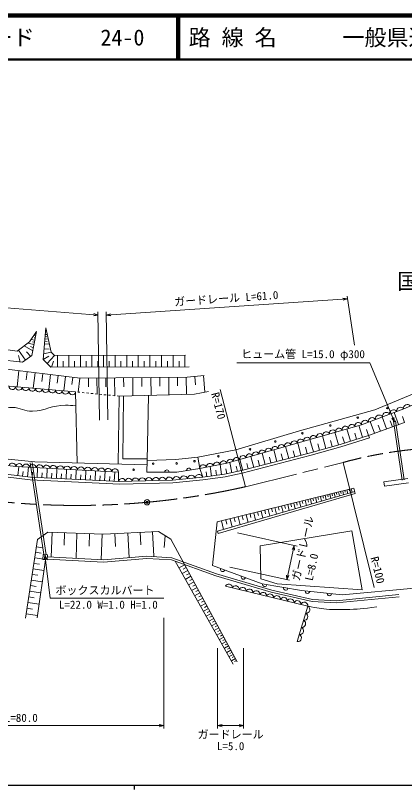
# Model space of a CAD drawing. Units: millimetres, scale not verified. Extents: x 40000 to 680000, y 20000 to 380000.
# Drawn here: x 141028 to 229422, y 204000 to 380000 of the extents above; entities that cross this region are included whole.
import ezdxf
from ezdxf.enums import TextEntityAlignment as Align

# ---------------------------------------------------------------- set-up
doc = ezdxf.new("R2010")
doc.units = ezdxf.units.MM
doc.header["$LTSCALE"] = 1000
doc.header["$PDMODE"] = 32
doc.header["$PDSIZE"] = 500
doc.linetypes.add('CHAIN', pattern=[18.5, 12, -1.5, 3.5, -1.5])
for name, color, linetype, lineweight in [('M-BGD', 7, 'Continuous', 13), ('M-BGD-HTXT', 7, 'Continuous', 13), ('M-BMK', 2, 'CHAIN', 13), ('M-BMK-SRVR', 3, 'Continuous', 13), ('M-STR-HTXT', 7, 'Continuous', 13), ('M-TTL', 2, 'Continuous', 140), ('M-TTL-BAND', 7, 'Continuous', 25), ('M-TTL-LINE', 7, 'Continuous', 50), ('M-TTL-TXT', 7, 'Continuous', 13)]:
    doc.layers.add(name, color=color, linetype=linetype, lineweight=lineweight)
doc.styles.add('ＭＳ ゴシック', font='')
doc.styles.get('ＭＳ ゴシック').set_extended_font_data('MS Gothic')

msp = doc.modelspace()

# ---------------------------------------------------------------- linework, layer by layer
at = {"layer": 'M-BGD'}
for p, q in [((107921, 308353), (141387, 303664)), ((144213, 305790), (145788, 308141)), ((145788, 308141), (144770, 302664)), ((147316, 301802), (147915, 308998)), ((147915, 308998), (149169, 303437)), ((145422, 306174), (144576, 306332)), ((145605, 307157), (145182, 307236)), ((145514, 306666), (145302, 306705)), ((147706, 306490), (148496, 306424)), ((147748, 306988), (148143, 306955)), ((147789, 307486), (148265, 307447)), ((98659, 304532), (155715, 297505)), ((141387, 303664), (144213, 305790)), ((144968, 303729), (143031, 304901)), ((145240, 305191), (143778, 305463)), ((145104, 304460), (144428, 304740)), ((145331, 305683), (144908, 305761)), ((147610, 305338), (148762, 305242)), ((147658, 305914), (148234, 305866)), ((142614, 301138), (114517, 304321)), ((143328, 301643), (141720, 303914)), ((144491, 302467), (143499, 303492)), ((147418, 303031), (149169, 303437)), ((147514, 304185), (148668, 304089)), ((149169, 303437), (149878, 302674)), ((149878, 302674), (179646, 302728)), ((176869, 300077), (176867, 302723)), ((179519, 300079), (179517, 302728)), ((142100, 301196), (141679, 302652)), ((144770, 302664), (142614, 301138)), ((149060, 300057), (147316, 301802)), ((147349, 301769), (148595, 302499)), ((148254, 300863), (149878, 302674)), ((149229, 300057), (149695, 301406)), ((150538, 300058), (150536, 302675)), ((151848, 300059), (151847, 301369)), ((153158, 300060), (153156, 302680)), ((154469, 300061), (154468, 301372)), ((155781, 300062), (155779, 302685)), ((157094, 300063), (157093, 301376)), ((158407, 300064), (158405, 302690)), ((159721, 300065), (159720, 301379)), ((161035, 300066), (161033, 302694)), ((162351, 300067), (162350, 301382)), ((163667, 300067), (163665, 302699)), ((164984, 300068), (164983, 301386)), ((166302, 300069), (166300, 302704)), ((167620, 300070), (167619, 301389)), ((168939, 300071), (168937, 302709)), ((170259, 300072), (170258, 301392)), ((171580, 300073), (171578, 302714)), ((172901, 300074), (172900, 301396)), ((174223, 300075), (174221, 302718)), ((175546, 300076), (175545, 301399)), ((178194, 300078), (178193, 301403)), ((141822, 299216), (141371, 295559)), ((180519, 300080), (149060, 300057)), ((143650, 298991), (143425, 297163)), ((145479, 298766), (145045, 295242)), ((147241, 298549), (147024, 296787)), ((149003, 298332), (148584, 294936)), ((150701, 298123), (150492, 296424)), ((152399, 297913), (151996, 294641)), ((154035, 297712), (153834, 296075)), ((155672, 297510), (155283, 294350)), ((155715, 297505), (180046, 297790)), ((157607, 297527), (157630, 295592)), ((159543, 297550), (159585, 293929)), ((161538, 297573), (161561, 295578)), ((163533, 297597), (163580, 293539)), ((165600, 297621), (165624, 295554)), ((167667, 297645), (167715, 293522)), ((169728, 297669), (169753, 295608)), ((171790, 297693), (171837, 293636)), ((173818, 297717), (173842, 295688)), ((175847, 297741), (175893, 293748)), ((177843, 297764), (177866, 295768)), ((179839, 297787), (179885, 293859)), ((180046, 297790), (183899, 298117)), ((181797, 297938), (181963, 295981)), ((183754, 298105), (184074, 294340)), ((222646, 290334), (236209, 295963)), ((155065, 278221), (154699, 294407)), ((155665, 294312), (155168, 294361)), ((156660, 294215), (156163, 294264)), ((157656, 294118), (157158, 294166)), ((158651, 294020), (158153, 294069)), ((159646, 293923), (159149, 293972)), ((184904, 294491), (181705, 293909)), ((160641, 293826), (160144, 293875)), ((161637, 293729), (161139, 293777)), ((162632, 293631), (162134, 293680)), ((163627, 293534), (163130, 293583)), ((164622, 293437), (164125, 293485)), ((164622, 293437), (164377, 277972)), ((181705, 293909), (164622, 293437)), ((165587, 293463), (165426, 279207)), ((170940, 278792), (171226, 293619)), ((205568, 285564), (222646, 290334)), ((225309, 285981), (224333, 288704)), ((228064, 286969), (227076, 289723)), ((229419, 287454), (228933, 288809)), ((221252, 284527), (229426, 287457)), ((222587, 285005), (221622, 287696)), ((226687, 286475), (226193, 287852)), ((228867, 274352), (226886, 287753)), ((229361, 274425), (227380, 287827)), ((191065, 281257), (205568, 285564)), ((214417, 282365), (213616, 285227)), ((217188, 283233), (216307, 286000)), ((219879, 284090), (219022, 286781)), ((221241, 284523), (220808, 285885)), ((223948, 285493), (223460, 286854)), ((208713, 280770), (207924, 283591)), ((211555, 281565), (210760, 284406)), ((212986, 281965), (212585, 283396)), ((215804, 282792), (215364, 284176)), ((218534, 283661), (218105, 285007)), ((221434, 283955), (221252, 284527)), ((203105, 279295), (202399, 282003)), ((205882, 280019), (205158, 282796)), ((207299, 280388), (206930, 281806)), ((210134, 281167), (209737, 282588)), ((124147, 280749), (145436, 278479)), ((182436, 279591), (191065, 281257)), ((197756, 277901), (197085, 280476)), ((200397, 278589), (199708, 281230)), ((201751, 278942), (201398, 280296)), ((204493, 279657), (204131, 281046)), ((147479, 257407), (144347, 278277)), ((147986, 257397), (144842, 278351)), ((145436, 278479), (170903, 277798)), ((165426, 279207), (170948, 279206)), ((170843, 276159), (170940, 278792)), ((177468, 279034), (170940, 278792)), ((182436, 279591), (177468, 279034)), ((182878, 276999), (182436, 279591)), ((190199, 276037), (189706, 278355)), ((192671, 276576), (192032, 279024)), ((193926, 276903), (193599, 278158)), ((195181, 277230), (194527, 279741)), ((196469, 277566), (196133, 278853)), ((199076, 278245), (198732, 279566)), ((141574, 275384), (141814, 277398)), ((142652, 275255), (142780, 276333)), ((143730, 275127), (143986, 277282)), ((145933, 274966), (146046, 277173)), ((148137, 274853), (148250, 277056)), ((150337, 274740), (150450, 276940)), ((152534, 274627), (152647, 276823)), ((154727, 274514), (154840, 276707)), ((156917, 274402), (157029, 276591)), ((159103, 274289), (159215, 276475)), ((161285, 274177), (161397, 276360)), ((183562, 274998), (182878, 276999)), ((185579, 275276), (185279, 277454)), ((186726, 275435), (186567, 276581)), ((187872, 275593), (187555, 277886)), ((189040, 275791), (188793, 276950)), ((191436, 276300), (191173, 277537)), ((144829, 275023), (144886, 276126)), ((147035, 274909), (147091, 276011)), ((149237, 274796), (149293, 275896)), ((151435, 274683), (151492, 275782)), ((153630, 274570), (153687, 275667)), ((155822, 274458), (155878, 275553)), ((158010, 274345), (158066, 275438)), ((160194, 274233), (160250, 275324)), ((162375, 274121), (162431, 275211)), ((163464, 274065), (163576, 276244)), ((164461, 276197), (164463, 274014)), ((184490, 275126), (184340, 276215)), ((224753, 273935), (230197, 274710)), ((224753, 273935), (224894, 272945)), ((224894, 272945), (230338, 273720)), ((186866, 264830), (217877, 272532)), ((186936, 262722), (218102, 271756)), ((187076, 262242), (218241, 271276)), ((211918, 271052), (212047, 270534)), ((212436, 271181), (212683, 270185)), ((212934, 271304), (213057, 270806)), ((213431, 271428), (213669, 270471)), ((213917, 271548), (214035, 271070)), ((214402, 271669), (214630, 270749)), ((214887, 271789), (215001, 271330)), ((215372, 271910), (215591, 271028)), ((215858, 272030), (215967, 271590)), ((216343, 272151), (216553, 271307)), ((216828, 272271), (216933, 271849)), ((217313, 272392), (217514, 271585)), ((218241, 271276), (217877, 272532)), ((204906, 269311), (205069, 268654)), ((205562, 269474), (205875, 268212)), ((206193, 269630), (206349, 268999)), ((206824, 269787), (207125, 268574)), ((207430, 269937), (207581, 269331)), ((208036, 270088), (208326, 268922)), ((208619, 270233), (208764, 269650)), ((209202, 270378), (209481, 269257)), ((209763, 270517), (209902, 269956)), ((210323, 270656), (210590, 269579)), ((210862, 270790), (210995, 270251)), ((211400, 270923), (211657, 269888)), ((198449, 267707), (198831, 266170)), ((199218, 267898), (199409, 267129)), ((199986, 268089), (200353, 266611)), ((200725, 268272), (200909, 267534)), ((201464, 268456), (201817, 267035)), ((202174, 268632), (202350, 267922)), ((202884, 268808), (203223, 267443)), ((203567, 268978), (203736, 268295)), ((204249, 269148), (204575, 267835)), ((190721, 265788), (190953, 264852)), ((191657, 266020), (192104, 264220)), ((192557, 266244), (192781, 265344)), ((193457, 266467), (193887, 264737)), ((194322, 266682), (194537, 265817)), ((195187, 266897), (195600, 265234)), ((196019, 267104), (196225, 266272)), ((196851, 267310), (197248, 265711)), ((197650, 267509), (197849, 266709)), ((185764, 254902), (186866, 264830)), ((187837, 265072), (188321, 263124)), ((188811, 265313), (189053, 264339)), ((189785, 265555), (190250, 263683)), ((146037, 260884), (148363, 262520)), ((148363, 262520), (161007, 262065)), ((149362, 262484), (149160, 256850)), ((152179, 262383), (152078, 259566)), ((154996, 262281), (154791, 256552)), ((161007, 262065), (173510, 262683)), ((166550, 262339), (166829, 256697)), ((169371, 262479), (169510, 259658)), ((172192, 262618), (172468, 257043)), ((173510, 262683), (176345, 260902)), ((186936, 262722), (187076, 262242)), ((196597, 259432), (217423, 262837)), ((217423, 262837), (219768, 249370)), ((143274, 242947), (146037, 260884)), ((157861, 262179), (157758, 259314)), ((160726, 262076), (160517, 256249)), ((163638, 262195), (163782, 259284)), ((175055, 261713), (174842, 259038)), ((176345, 260902), (191434, 232997)), ((145777, 259196), (147244, 258971)), ((196760, 251932), (196597, 259432)), ((145583, 257940), (146840, 257747)), ((147293, 257410), (147272, 256269)), ((148275, 257392), (147293, 257410)), ((148253, 256250), (148275, 257392)), ((145196, 255427), (146453, 255234)), ((145390, 256684), (147903, 256297)), ((145934, 243000), (147879, 256257)), ((147272, 256269), (148253, 256250)), ((177279, 255914), (190521, 232534)), ((145003, 254171), (147516, 253784)), ((179470, 255123), (178136, 254401)), ((180192, 253788), (178884, 253081)), ((179831, 254456), (179164, 254095)), ((144808, 252905), (146074, 252710)), ((180899, 252480), (179617, 251786)), ((180546, 253134), (179891, 252780)), ((181246, 251839), (180605, 251492)), ((200468, 250733), (196760, 251932)), ((144417, 250365), (145691, 250168)), ((144613, 251639), (147144, 251249)), ((181593, 251197), (180336, 250517)), ((182273, 249940), (181040, 249273)), ((181933, 250568), (181304, 250228)), ((219768, 249370), (200468, 250733)), ((144220, 249090), (146770, 248697)), ((182940, 248707), (181731, 248053)), ((182606, 249323), (181990, 248990)), ((215253, 248244), (231685, 249770)), ((143825, 246522), (146393, 246126)), ((144023, 247806), (145307, 247608)), ((183593, 247498), (182408, 246858)), ((183266, 248103), (182662, 247776)), ((183913, 246906), (183321, 246586)), ((143626, 245229), (144919, 245029)), ((184234, 246314), (183072, 245686)), ((184862, 245152), (183723, 244536)), ((184548, 245733), (183967, 245419)), ((143427, 243935), (146013, 243537)), ((185477, 244013), (184361, 243410)), ((185169, 244583), (184600, 244275)), ((186081, 242897), (184987, 242306)), ((185779, 243455), (185221, 243154)), ((186673, 241803), (185600, 241223)), ((186377, 242350), (185830, 242054)), ((186963, 241267), (186426, 240977)), ((187253, 240730), (186201, 240162)), ((187821, 239678), (186790, 239121)), ((187537, 240204), (187011, 239920)), ((188379, 238647), (187368, 238101)), ((188100, 239163), (187584, 238884)), ((188925, 237637), (187934, 237101)), ((188652, 238142), (188147, 237869)), ((189461, 236646), (188490, 236121)), ((189193, 237141), (188698, 236873)), ((189724, 236160), (189238, 235898)), ((189986, 235675), (189034, 235160)), ((190501, 234722), (189568, 234217)), ((190244, 235198), (189768, 234941)), ((190753, 234255), (190287, 234003)), ((191006, 233789), (190091, 233294)), ((191253, 233331), (190796, 233084))]:
    msp.add_line(p, q, dxfattribs=at)
for points in [[(76542, 305977), (124411, 297026), (154699, 294407)], [(256679, 303705), (242739, 296396), (229238, 290527), (219631, 286955), (189071, 278173), (182878, 276999)], [(84313, 282406), (113191, 278317), (123115, 276979), (144381, 274445), (164717, 273400), (176749, 273771), (183631, 274401), (188653, 275095), (192530, 275919), (208182, 279998), (214964, 281895), (221434, 283955)], [(164461, 276197), (141069, 277437), (111844, 280912), (90371, 284089)], [(176712, 274371), (183562, 274998), (188549, 275686), (192392, 276503), (208026, 280578), (214793, 282470), (221252, 284527)], [(84398, 283000), (113273, 278911), (123190, 277574), (144431, 275043), (164723, 274000)], [(182878, 276999), (177708, 276175), (170843, 276159)], [(183562, 274998), (176712, 274371), (164463, 274014)], [(148265, 256897), (160993, 256223), (170843, 257023), (176570, 256700), (186674, 253072), (199269, 249365), (208483, 247239), (213921, 246925), (228151, 248343)], [(148239, 256398), (161000, 255722), (170850, 256522), (176469, 256205), (186519, 252597), (199142, 248881), (208411, 246742), (213931, 246424), (228200, 247845)], [(185764, 254902), (197043, 250752), (206021, 249226), (215253, 248244)], [(205054, 237625), (207453, 245694), (188735, 250201)]]:
    msp.add_lwpolyline(points, dxfattribs=at)
for centre in [(225540, 290741), (218779, 288561), (212569, 286773), (206208, 284992), (200065, 283138), (187126, 279776), (194323, 281375), (172308, 278092), (177639, 278140), (181710, 278649), (167862, 276708)]:
    msp.add_circle(centre, 180, dxfattribs=at)
for centre, radius, start, end in [((140318, 295713), 763, 179.76652, 350.34852), ((141832, 295582), 763, 179.76652, 350.34852), ((143347, 295451), 763, 179.76652, 350.34852), ((144861, 295320), 763, 179.76652, 350.34852), ((146375, 295189), 763, 179.76652, 350.34852), ((147890, 295058), 763, 179.76652, 350.34852), ((149404, 294927), 763, 179.76652, 350.34852), ((150919, 294796), 763, 179.76652, 350.34852), ((152433, 294666), 763, 179.76652, 350.34852), ((153947, 294535), 763, 179.76652, 350.34852), ((228497, 290069), 871, 31.71979, 189.06466), ((230039, 290736), 828, 32.37622, 194.61708), ((223693, 288283), 871, 31.71979, 189.06466), ((225295, 288878), 871, 31.71979, 189.06466), ((226896, 289474), 871, 31.71979, 189.06466), ((217464, 286271), 759, 20.51966, 191.54898), ((218920, 286689), 759, 20.51966, 191.54898), ((220491, 287093), 871, 31.71979, 189.06466), ((222092, 287688), 871, 31.71979, 189.06466), ((211643, 284598), 759, 20.51966, 191.54898), ((213099, 285016), 759, 20.51966, 191.54898), ((214554, 285435), 759, 20.51966, 191.54898), ((216009, 285853), 759, 20.51966, 191.54898), ((205823, 282925), 759, 20.51966, 191.54898), ((207278, 283344), 759, 20.51966, 191.54898), ((208733, 283762), 759, 20.51966, 191.54898), ((210188, 284180), 759, 20.51966, 191.54898), ((200002, 281252), 759, 20.51966, 191.54898), ((201457, 281671), 759, 20.51966, 191.54898), ((202912, 282089), 759, 20.51966, 191.54898), ((204367, 282507), 759, 20.51966, 191.54898), ((192726, 279161), 759, 20.51966, 191.54898), ((194181, 279580), 759, 20.51966, 191.54898), ((195636, 279998), 759, 20.51966, 191.54898), ((197091, 280416), 759, 20.51966, 191.54898), ((198546, 280834), 759, 20.51966, 191.54898), ((140291, 277451), 778, 359.00506, 167.4346), ((141845, 277310), 786, 3.21248, 170.71938), ((185218, 277347), 794, 17.49827, 183.96239), ((186766, 277641), 794, 17.49827, 183.96239), ((188314, 277934), 794, 17.49827, 183.96239), ((189815, 278325), 759, 20.51966, 191.54898), ((191270, 278743), 759, 20.51966, 191.54898), ((143404, 277228), 786, 3.21248, 170.71938), ((144963, 277145), 786, 3.21248, 170.71938), ((146523, 277062), 786, 3.21248, 170.71938), ((148082, 276980), 786, 3.21248, 170.71938), ((149642, 276897), 786, 3.21248, 170.71938), ((151201, 276814), 786, 3.21248, 170.71938), ((152760, 276732), 786, 3.21248, 170.71938), ((154320, 276649), 786, 3.21248, 170.71938), ((155879, 276567), 786, 3.21248, 170.71938), ((157439, 276484), 786, 3.21248, 170.71938), ((158998, 276401), 786, 3.21248, 170.71938), ((160558, 276319), 786, 3.21248, 170.71938), ((162117, 276236), 786, 3.21248, 170.71938), ((163676, 276153), 786, 3.21248, 170.71938), ((175443, 276170), 500, 0.13481, 180.13481), ((180409, 276606), 500, 9.05536, 189.05536), ((183669, 277054), 794, 17.49827, 183.96239), ((165231, 273967), 769, 6.81773, 176.51992), ((166762, 274012), 769, 6.81773, 176.51992), ((168293, 274056), 769, 6.81773, 176.51992), ((169824, 274101), 769, 6.81773, 176.51992), ((171355, 274145), 769, 6.81773, 176.51992), ((172887, 274190), 769, 6.81773, 176.51992), ((174418, 274235), 769, 6.81773, 176.51992), ((175949, 274279), 769, 6.81773, 176.51992), ((177585, 274272), 878, 16.93073, 173.53088), ((179297, 274428), 878, 16.93073, 173.53088), ((181010, 274585), 878, 16.93073, 173.53088), ((182722, 274742), 878, 16.93073, 173.53088), ((188110, 254039), 500, 159.80224, 339.80224), ((192803, 252312), 500, 159.80224, 339.80224), ((189489, 249907), 810, 354.24848, 158.67592), ((191049, 249531), 810, 354.24848, 158.67592), ((192609, 249156), 810, 354.24848, 158.67592), ((197663, 250647), 500, 170.38655, 350.31285), ((194168, 248780), 810, 354.24848, 158.67592), ((195728, 248405), 810, 354.24848, 158.67592), ((197288, 248029), 810, 354.24848, 158.67592), ((198848, 247654), 810, 354.24848, 158.67592), ((202447, 249833), 500, 170.3497, 350.3497), ((207388, 249080), 500, 173.93229, 353.93229), ((212360, 248552), 500, 173.93229, 353.93229), ((200408, 247278), 810, 354.24848, 158.67592), ((201968, 246902), 810, 354.24848, 158.67592), ((203528, 246527), 810, 354.24848, 158.67592), ((205088, 246151), 810, 354.24848, 158.67592), ((206648, 245776), 810, 354.24848, 158.67592), ((207064, 244932), 856, 263.95261, 62.93325), ((206584, 243318), 856, 263.95261, 62.93325), ((206104, 241704), 856, 263.95261, 62.93325), ((205624, 240091), 856, 263.95261, 62.93325), ((205144, 238477), 856, 263.95261, 62.93325)]:
    msp.add_arc(centre, radius, start, end, dxfattribs=at)
for points, knots in [([(74627, 295519), (77802, 295296), (78636, 295250), (81208, 295122), (85166, 294926), (87412, 294385), (91349, 294832), (94699, 295211), (96382, 297066), (99745, 296831), (102693, 296624), (104232, 295753), (107051, 294868), (108485, 294417), (109233, 294004), (110649, 293500), (114298, 292203), (116191, 290818), (120027, 290284), (122307, 289966), (123613, 290030), (125915, 290011), (129706, 289980), (131846, 289756), (135619, 290120), (137466, 290298), (138453, 290922), (140308, 290883), (142129, 290845), (143068, 289936), (144888, 290011), (147851, 290133), (149392, 291430), (152357, 291374), (153302, 291356), (153687, 291371), (154772, 291213)], [0, 0, 0, 0, 1, 1, 1, 2, 2, 2, 3, 3, 3, 4, 4, 4, 5, 5, 5, 6, 6, 6, 7, 7, 7, 8, 8, 8, 9, 9, 9, 10, 10, 10, 11, 11, 11, 12, 12, 12, 12]), ([(207453, 245694), (209750, 245256), (210449, 245092), (212396, 244968), (213823, 244877), (214626, 244898), (216055, 244919), (218829, 244959), (219796, 245133), (223131, 245525)], [0, 0, 0, 0, 1, 1, 1, 2, 2, 2, 3, 3, 3, 3])]:
    msp.add_open_spline(points, degree=3, knots=knots, dxfattribs=at)
at = {"layer": 'M-BMK'}
msp.add_line((193255, 272839), (215463, 278363), dxfattribs=at)
for centre, radius, start, end in [((241031, 185519), 96301, 80.86757, 105.39713), ((155075, 442267), 173677, 261.32956, 282.69918)]:
    msp.add_arc(centre, radius, start, end, dxfattribs=at)
at = {"layer": 'M-BMK-SRVR'}
msp.add_circle((170921, 269315), 600, dxfattribs=at)
msp.add_point((170921, 269315), dxfattribs=at)
at = {"layer": 'M-STR-HTXT'}
for p, q in [((87948, 317419), (159782, 311895)), ((161654, 311852), (216450, 315573)), ((216450, 315573), (215435, 315755)), ((216450, 315573), (215469, 315256)), ((218055, 305062), (216361, 316154)), ((159782, 311895), (158766, 311723)), ((159782, 311895), (158805, 312221)), ((160109, 288009), (159773, 312604)), ((161980, 288035), (161644, 312617)), ((161654, 311852), (162635, 312169)), ((161654, 311852), (162669, 311670)), ((221527, 301035), (191309, 301035)), ((227179, 287601), (221527, 301035)), ((193255, 272839), (187543, 294923)), ((227179, 287601), (226560, 288426)), ((227179, 287601), (227021, 288619)), ((215463, 278363), (222519, 249923)), ((191451, 262357), (205034, 259338)), ((204373, 259485), (202647, 251715)), ((204373, 259485), (203912, 258563)), ((204373, 259485), (204400, 258455)), ((147725, 257402), (147593, 256380)), ((147725, 257402), (148879, 247528)), ((147725, 257402), (148090, 256438)), ((189724, 254587), (203307, 251568)), ((202647, 251715), (202619, 252746)), ((202647, 251715), (203108, 252637)), ((148879, 247528), (174730, 247528)), ((174709, 243021), (174709, 217900)), ((186955, 236151), (186955, 217900)), ((192870, 236151), (192870, 217900)), ((93744, 218539), (174709, 218539)), ((174709, 218539), (173709, 218789)), ((174709, 218539), (173709, 218289)), ((186955, 218539), (187955, 218789)), ((186955, 218539), (192870, 218539)), ((186955, 218539), (187955, 218289)), ((192870, 218539), (191870, 218789)), ((192870, 218539), (191870, 218289))]:
    msp.add_line(p, q, dxfattribs=at)
at = {"layer": 'M-TTL'}
msp.add_line((680000, 380000), (40000, 380000), dxfattribs=at)
at = {"layer": 'M-TTL-BAND'}
for p, q in [((40000, 205000), (579000, 205000)), ((168000, 205000), (168000, 204000))]:
    msp.add_line(p, q, dxfattribs=at)
at = {"layer": 'M-TTL-LINE'}
for p, q in [((177750, 380000), (177750, 370000)), ((178250, 380000), (178250, 370000)), ((40000, 370000), (680000, 370000))]:
    msp.add_line(p, q, dxfattribs=at)

# ---------------------------------------------------------------- texts
at = {"layer": 'M-BGD-HTXT', "insert": (235486, 319352), "char_height": 3666, "attachment_point": 5, "style": 'ＭＳ ゴシック'}
msp.add_mtext('\\T1.24;国\\~広', dxfattribs=at)
at = {"layer": 'M-STR-HTXT', "style": 'ＭＳ ゴシック'}
for s, rotation, p in [('ガードレール L=61.0', 3.885, (189018, 314211)), ('R=170', 284.501, (185727, 290883)), ('ガードレール', 77.472, (207724, 258500)), ('L=8.0', 77.472, (209739, 254256)), ('R=100', 283.933, (221910, 253554))]:
    msp.add_text(s, height=1833, rotation=rotation, dxfattribs=at).set_placement(p, align=Align.BOTTOM_CENTER)
for s, p in [('ヒューム管 L=15.0 φ300', (206362, 301535)), ('ボックスカルバート', (161361, 247828)), ('ガードレール L=80.0', (134226, 218839)), ('ガードレール', (189913, 215059)), ('L=5.0', (189913, 212404))]:
    msp.add_text(s, height=1833, dxfattribs=at).set_placement(p, align=Align.BOTTOM_CENTER)
msp.add_text('L=22.0 W=1.0 H=1.0', height=1833, dxfattribs=at).set_placement((150911, 244569), align=Align.BOTTOM_LEFT)
at = {"layer": 'M-TTL-TXT', "style": 'ＭＳ ゴシック'}
for s, p in [('図面コード      24-0', (120380, 375000)), ('路 線 名      一般県道俵山長門古市(停)線', (180380, 375000))]:
    msp.add_text(s, height=3666, dxfattribs=at).set_placement(p, align=Align.MIDDLE_LEFT)

doc.saveas('drawing.dxf')
